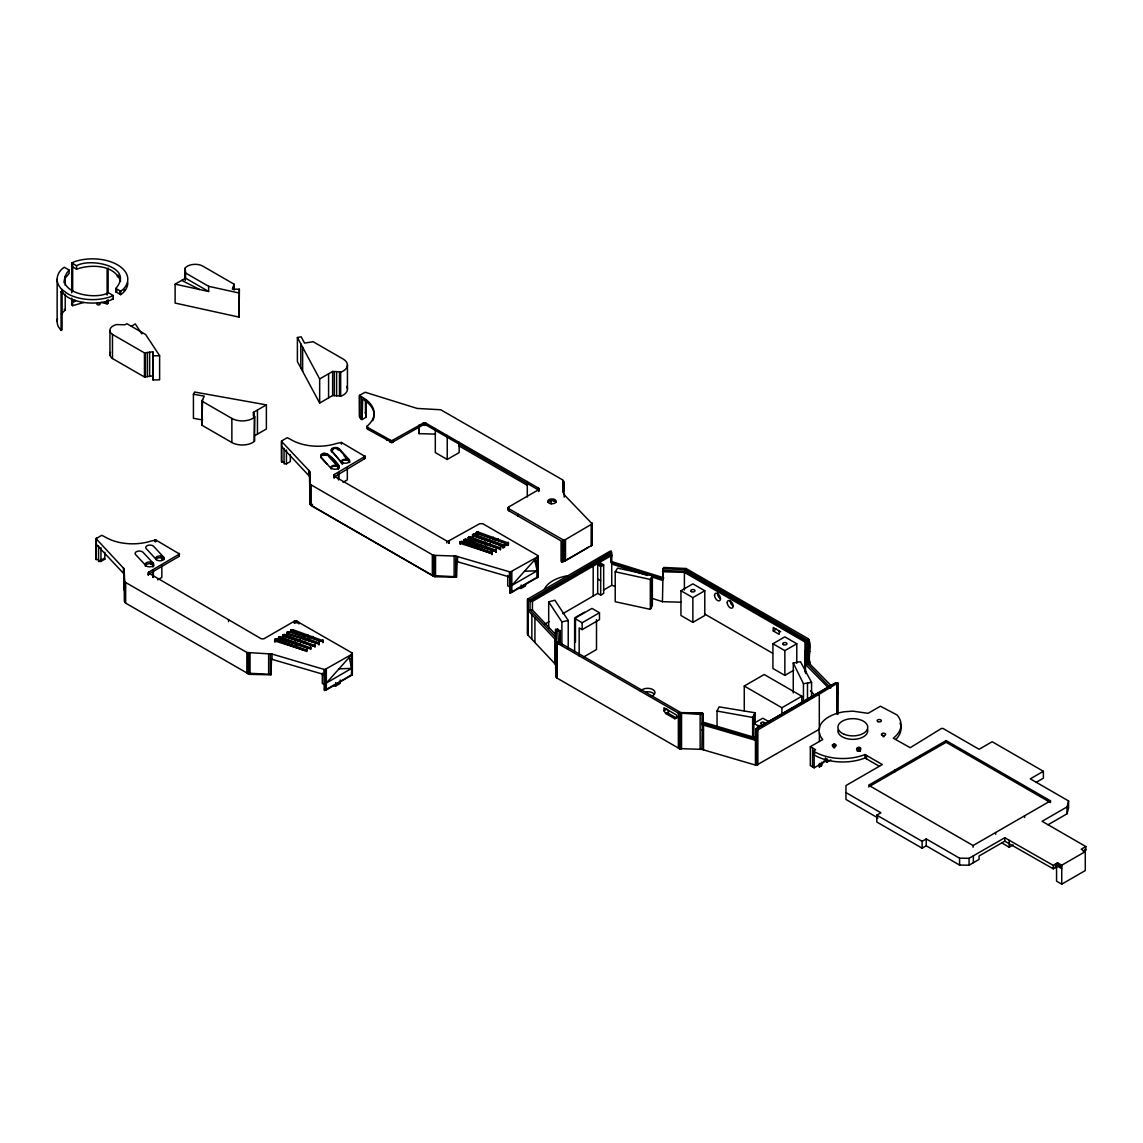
<?xml version="1.0" encoding="UTF-8"?>
<svg xmlns="http://www.w3.org/2000/svg" width="1143" height="1143" viewBox="0 0 1143 1143"><rect width="100%" height="100%" fill="white"/><g stroke="black" fill="none" stroke-linecap="round" stroke-linejoin="round"><path stroke-width="1.5" d="M548.683 628.236L548.683 601.847L554.884 600.232L568.228 620.478L568.228 648.624M559.956 644.395L559.956 630.465L557.755 630.793L557.755 629.079L555.555 629.407L555.555 664.483L556.055 676.713L557.141 678.17L679.285 748.579L701.873 749.394L756.28 765.31L819.302 729.263L819.302 694.172L837.805 682.928L835.604 682.757L755.98 728.734L755.98 739.064L702.431 723.376L702.431 713.046L680.785 712.575L558.398 641.923L556.355 642.423L556.355 677.499M561.885 644.738L561.885 621.863L548.683 601.847M574.629 651.667L574.629 618.406L591.945 608.405L599.475 612.748L599.475 619.635L582.158 629.636L579.172 627.921L579.172 656.039M575.458 642.152L575.458 617.406L584.402 612.234M562.813 613.662L593.188 596.032L593.188 566.114L611.734 555.412L611.362 553.912L530.052 601.404L532.438 601.389L593.188 566.114M596.503 619.677L596.503 649.553L583.501 657.054M597.689 593.403L597.732 564.828L600.689 563.113L603.675 564.842L603.675 593.431L600.675 595.132L597.689 593.403L593.188 596.032M600.675 595.132L600.704 566.542L603.675 564.842M603.447 590.117L611.734 585.33L611.734 555.412M681.014 602.204L662.44 601.689L663.083 570.471L685.214 571.314L806.858 641.537L807.715 653.31L806.629 653.339L805.915 641.78L806.858 641.537L806.858 639.809L685.214 569.585L663.083 568.757L663.083 579.087L611.362 562.513C609.59 560.956 614.405 549.34 609.576 551.483L527.552 599.175L527.666 634.779L555.555 664.483M680.942 590.745L680.942 615.491L692.872 622.378L704.788 615.491L704.788 590.745L692.872 583.859L680.942 590.745L692.872 597.632L704.788 590.745M684.4 589.974L684.4 572.386L686.043 568.514L807.987 638.58C813.416 645.566 806.501 657.325 810.801 664.926L831.347 685.871M692.872 622.378L692.872 597.632M717.047 726.905L717.047 711.06L719.118 706.86L755.152 712.789L755.152 723.348M752.651 738.564L752.651 717.447L755.152 712.789M753.894 737.992L753.894 715.118M796.785 663.197L796.785 643.752L784.855 636.865L772.925 643.752L772.925 668.498L784.855 675.384L793.799 670.212M784.855 675.384L784.855 650.638L796.785 643.752M804.986 671.913L804.986 642.009L684.4 572.386L662.44 571.771M805.686 673.527L804.986 650.61L805.915 650.381L805.915 641.78L804.986 642.009M824.003 760.995A32.161 18.559 0 0 0 821.774 764.41L821.46 765.81L819.374 767.01L819.374 763.453M821.46 765.81L821.46 762.252M1036.115 782.384L1043.388 778.183L1043.388 771.296L992.167 741.736L979.094 749.279L943.018 728.462L941.432 728.477L910.228 747.708L893.283 738.207A38.776 22.389 0 0 0 898.627 717.018L897.069 714.975L880.41 706.217L868.08 713.332L852.849 711.132L844.063 711.789A33.961 19.602 0 0 0 820.045 725.662L818.888 730.734L820.045 735.806L822.717 739.535L810.33 746.679L810.33 765.624L814.145 767.825L825.46 761.267L826.946 762.124L826.946 758.681M845.963 792.585L880.91 812.773L876.81 815.13L876.81 822.017L922.13 848.192L926.23 845.82L959.591 865.08L969.064 865.194L979.08 859.422L979.08 855.978L1004.768 841.177L1053.26 868.837L1057.646 866.294L1057.646 862.851L1061.747 865.222L1085.278 851.635L1085.278 870.566L1061.747 884.153L1056.561 881.153L1056.561 865.665L1061.747 868.666M922.13 848.192L922.13 841.305L926.23 838.933L959.591 858.193L969.064 858.307L1004.768 837.733L1053.26 865.394L1057.646 862.851M926.23 845.82L926.23 838.933M959.591 865.08L959.591 858.193M969.064 865.194L969.064 858.307M973.365 862.708L973.365 855.821M284.05 462.129L281.664 462.158L281.521 441.041L287.264 437.669L290.808 439.512A37.862 21.86 0 0 0 336.413 443.513L341.4 442.441L364.988 456.428L334.327 474.502L334.327 476.288L447.627 541.511L479.66 523.723L482.803 523.723L537.553 555.384L537.11 577.672M185.166 268.105L185.58 273.006L208.64 286.322L208.64 291.494L185.58 278.178L175.122 284.136L175.122 303.066L239.13 317.125L239.33 289.222L232.329 289.093L234.244 284.278L202.24 265.805A10.959 6.329 0 0 0 185.166 268.105L185.166 280.164M239.13 317.125L239.33 289.222M359.459 395.378L362.674 397.478A38.491 22.217 0 0 1 369.046 424.282L367.246 426.053L367.617 427.425L391.649 440.784L422.91 423.31L425.725 423.096L538.524 488.161L538.524 489.747L508.906 506.849L508.206 508.364L564.042 540.396L592.203 523.88L565.171 495.762C561.299 491.504 566.914 483.403 562.356 479.731L440.755 409.766L417.181 408.437L365.16 392.249L359.459 395.378L359.474 416.409L360.474 418.767L362.074 419.567L366.103 417.238L366.103 400.021M435.469 434.111L419.038 433.654L419.138 432.354M148.219 572.814L261.347 638.837L263.804 638.837L294.18 621.306L296.323 620.978L351.673 652.696L352.301 654.025L324.783 669.612L272.005 654.053L246.859 652.467L125.644 582.473L124.558 581.015L124.058 568.785L96.041 538.639L101.77 535.267L105.313 537.096A37.862 21.86 0 0 0 150.919 541.096L155.905 540.025L179.494 554.012L148.833 572.086L148.219 574.872M148.276 574.372L179.037 556.384L179.48 553.898M333.699 477.274L364.517 458.786L364.517 457.514M324.483 688.772L324.783 690.272L326.341 689.929L352.058 675.013L351.43 673.213M509.978 591.174L510.278 592.674L511.835 592.331L537.553 577.429L537.781 576.386M592.174 529.252L591.76 528.023M837.805 693.258L837.39 692.029M64.008 282.678L64.98 278.421L69.109 273.491L69.109 270.048L64.251 267.248L61.879 269.048A35.319 20.388 0 0 0 61.879 289.436L67.494 293.651A35.319 20.388 0 0 0 110.128 296.894L113.228 295.523L113.228 298.966L110.128 300.338A35.319 20.388 0 0 1 67.494 297.094L61.065 291.736L62.093 291.136L62.093 329.87L61.065 330.47L58.35 326.698A35.319 20.388 0 0 1 57.45 318.754M274.591 639.68L304.524 650.638L306.738 650.096L276.806 639.151L274.749 639.466L274.591 641.394M278.478 637.723L280.749 636.965L310.682 647.924L308.467 648.452L278.921 638.351C277.435 638.308 278.778 639.38 280.749 638.694L310.296 648.795L310.296 647.081M321.169 457.1L331.384 468.887A4.215 2.429 0 0 1 330.97 467.044L331.384 466.458A4.215 2.429 0 0 1 335.042 465.23L336.128 465.315A4.215 2.429 0 0 1 338.685 466.458L338.685 465.587C338.085 462.929 322.397 445.484 320.754 457.371L321.169 457.957L320.754 456.514M320.754 455.257L320.754 457.371M290.793 630.25L320.726 641.209L322.94 640.68L293.022 629.722L290.951 630.036L290.751 632.208M460.086 542.082L490.004 553.041L492.233 552.512L462.301 541.553L460.229 541.882L460.086 544.254M463.972 540.139L466.244 539.382L496.176 550.326L493.947 550.869L463.972 540.139L463.972 541.853M468.301 537.539L498.234 548.497L500.448 547.954L470.516 537.01L468.459 537.324L468.301 539.71M476.288 532.667L506.22 543.611L508.435 543.082L478.503 532.124L476.445 532.452L476.288 534.838M819.374 767.01L820.031 764.138M1047.96 824.803L1067.033 813.802L1067.033 806.915L1068.576 800.943L1030.3 778.854L1043.388 771.296M1067.033 813.802L1068.576 807.83L1068.576 800.943M98.555 559.727L96.041 559.298L96.383 538.224M281.664 462.158L281.878 461.301M527.666 634.779L527.88 598.846M246.859 652.467L246.859 673.127L270.377 674.356L270.934 673.084M124.273 569.671L124.558 601.675L125.644 603.133L249.288 674.341L270.934 674.813L271.505 659.768M281.664 441.484L309.553 471.187L310.053 504.077L311.125 505.549L432.34 575.529L455.871 576.758L456.428 575.5M312.396 504.377L312.396 506.092L434.769 576.744L456.428 577.215L456.986 560.456M701.873 749.394L702.431 713.046M702.431 714.761L703.002 713.503L684.786 713.218M703.002 713.503L703.002 722.105L701.873 724.648L756.28 740.564L755.723 729.163L833.418 684.314M650.338 609.362L650.324 579.444L652.339 575.686L617.62 568.128L615.22 571.786L615.22 601.718L650.338 609.362L652.339 605.604L652.339 575.686M254.76 435.683L266.376 428.982L266.376 404.879L253.417 412.352L254.66 416.995L254.032 441.655A14.745 8.515 0 0 1 248.788 444.141L246.659 444.627A14.745 8.515 0 0 1 231.872 442.527L201.854 425.196L202.597 399.593M663.083 568.757L663.726 567.457L686.043 568.514M508.906 506.849L508.121 509.678L508.906 510.778L561.07 540.896L561.07 561.556L562.313 562.27L562.313 560.556L565.499 560.713L591.845 545.354L592.131 523.451M202.74 419.967L193.424 418.309L193.424 394.206L194.596 392.02L266.376 404.879M680.785 712.575L680.099 748.794M61.365 313.982L65.222 309.996L65.222 294.137M155.919 559.47L156.334 558.884A4.215 2.429 0 0 1 159.991 557.67L161.077 557.741A4.215 2.429 0 0 1 164.063 559.47M320.754 456.114C327.841 449.542 334.585 462.858 338.685 466.458M330.97 467.901L331.384 467.316A4.215 2.429 0 0 1 335.042 466.101L336.128 466.187A4.215 2.429 0 0 1 339.114 467.901M282.964 634.922L283.207 635.979L312.739 646.081L314.968 645.552L285.036 634.594L282.964 634.922L282.964 637.523M287.079 632.265L287.322 633.322L316.868 643.438L319.083 642.909L289.15 631.95L287.079 632.265L286.936 634.651M472.573 534.681L472.816 535.738L502.349 545.84L504.577 545.311L474.645 534.352L472.573 534.681L472.573 537.267M472.43 536.61L474.645 536.081L504.577 547.026L504.577 544.854M476.288 534.381L478.503 533.852L508.049 543.954M179.28 556.198L179.28 553.569M351.673 654.639L326.341 683.043L352.058 668.126L352.058 657.796M254.66 416.995L254.032 417.552A14.745 8.515 0 0 1 248.788 420.038L246.659 420.524A14.745 8.515 0 0 1 231.872 418.424L201.854 401.093L204.283 396.15L193.424 394.206M69.109 270.048C50.163 291.851 94.569 300.966 108.385 292.722L113.228 295.523M127.787 282.678A35.319 20.388 0 0 1 123.058 292.879L120.687 294.665L115.829 291.865L115.829 288.422C134.774 266.619 90.368 257.518 76.552 265.748L71.709 262.947L71.709 292.822M115.829 291.865L117.115 290.893M120.687 294.665L120.687 291.222L123.058 289.436A35.319 20.388 0 0 0 117.443 264.819A35.319 20.388 0 0 0 74.809 261.576L71.709 262.947M282.964 636.637L285.036 636.322L314.568 646.424L314.568 644.709M524.508 571.243L537.11 570.786L535.11 561.67L537.553 560.213M857.393 747.793C855.393 749.522 859.665 750.665 860.708 749.251C861.622 746.05 854.15 747.351 857.393 751.237M98.555 545.954L98.555 561.442L102.413 559.141M527.666 599.704L530.052 599.689L611.362 552.183M131.374 326.226L135.274 323.926L141.803 333.842M755.98 728.734L756.28 730.234L757.852 729.891L819.302 694.172M98.555 561.442L100.941 561.427L104.842 559.156L104.842 552.269M284.05 448.356L284.05 463.858L286.436 463.829L290.336 461.572L290.336 454.685M544.597 624.249L549.154 621.606M879.424 766.339L864.98 757.995A39.448 22.774 0 0 1 813.43 754.466L813.43 751.022L815.631 749.751L810.33 746.679M813.43 754.466L814.888 753.623M826.946 762.124L830.761 759.909M1002.011 843.034L1009.226 847.206L1013.184 844.92M61.479 292.308L62.508 291.722M62.951 292.322L61.936 292.908L61.936 289.465M101.256 302.481L107.113 303.881L108.142 303.281L108.142 299.766M319.669 403.05L319.669 378.947L332.627 371.461L341.614 371.818A14.745 8.515 0 0 0 345.929 368.789L346.786 367.56A14.745 8.515 0 0 0 343.129 359.031L313.111 341.7L304.552 343.1L301.18 336.828L297.394 337.499L297.394 361.602L319.669 403.05L332.627 395.564L341.614 395.921A14.745 8.515 0 0 0 345.929 392.892L346.786 391.663A14.745 8.515 0 0 0 346.686 386.463M367.617 429.139L367.617 427.425L368.06 429.454L391.963 442.498L422.91 425.039L425.725 424.825L538.953 490.247M157.605 579.872L161.835 577.429L161.835 565.385M343.1 482.289L347.329 479.846L347.329 467.787M435.312 428.468L435.312 452.571L447.227 459.457L459.157 452.571L459.157 442.241M309.767 472.088L310.053 483.418L311.125 484.889L433.283 555.284L455.871 556.098L510.278 572.014L537.167 557.055L511.835 585.445L537.553 570.543L537.167 560.499M324.226 673.713L324.483 690.486L351.43 674.927M332.513 685.886L335.713 686.014L340.185 683.428L340.185 679.985M562.313 562.27L588.445 547.183M509.707 576.115L509.978 592.903L535.424 578.201M518.008 588.288L521.208 588.416L525.68 585.845M574.629 618.406L582.158 622.749L599.475 612.748M780.698 631.793L773.24 627.493L773.24 630.936L776.226 629.207M663.926 710.76L666.898 709.031L668.769 711.832L665.783 713.546L663.926 710.76L663.926 707.746L676.599 715.061L676.599 718.075L674.727 718.718L665.783 713.546M674.727 718.718L677.713 716.99M744.264 710.96L744.264 686.029L764.196 674.513L801.829 696.244L801.829 701.588M781.898 714.875L781.898 707.746L801.829 696.244M1050.503 800.843L946.133 740.593L868.623 785.212L973.093 845.534L1050.503 800.843L1050.503 802.572L946.133 742.307L868.623 786.927M1067.033 806.915L1042.102 821.303L1085.85 846.563L1085.85 850.006L1083.235 851.521M1085.85 846.563L1081.178 849.263L1085.278 851.635M1055.818 866.094L1056.561 865.665M339.014 668.841L351.615 668.384L349.629 659.268L351.673 658.082L351.615 675.27M72.666 266.948L76.552 269.191C90.854 263.947 114.657 264.604 120.615 281.264M71.709 298.094L71.709 305.124L72.666 305.681L83.682 302.481M500.448 549.226L468.701 538.867L468.701 537.153M496.176 551.598L464.415 541.239L464.415 539.525M492.233 553.784L460.472 543.411L460.472 541.696M319.083 644.166L287.322 633.808L287.322 632.093M274.977 641.009L306.353 650.981L306.353 649.253M322.797 641.737L291.508 631.45L291.508 629.722M833.661 744.264C830.49 744.707 833.304 747.722 835.262 746.493C838.976 744.279 830.318 742.307 833.661 747.708M561.885 621.863L568.228 620.478M793.256 692.915L793.256 662.997L800.486 661.697L811.559 682.371L811.559 698.216M805.658 664.097L809.958 663.426M793.256 662.997L803.443 683.7L811.559 682.371M810.087 663.94L805.686 664.654L828.589 688M112.471 334.428L144.461 352.901L152.819 351.787L153.033 379.947L159.62 379.819L159.62 355.716L145.675 334.556L126.859 323.698L124.958 324.798L116.472 324.569A10.959 6.329 0 0 0 112.471 334.428L112.471 358.531L144.461 377.004L152.819 375.89L152.819 351.787M365.16 412.909L365.731 414.009M807.801 663.126L809.815 662.897M611.076 551.055L611.076 561.384L663.726 577.786L662.44 580.387L652.31 577.115M809.03 664.154L808.858 639.308L806.858 639.809L807.715 651.567L809.758 651.524M805.544 661.954L809.758 661.854M153.033 355.844L159.62 355.716M556.355 635.279L532.438 609.991L527.666 610.033L555.555 639.737M555.555 629.407L556.055 641.637L557.141 643.095L678.356 713.089L701.873 714.318M768.768 721.633L762.81 718.19L753.851 723.348L757.666 725.548L762.467 725.748M150.647 562.056L149.547 561.97A4.215 2.429 0 0 0 145.904 563.185L145.475 563.77A4.215 2.429 0 0 0 148.461 566.757A4.215 2.429 0 0 0 153.619 565.028A4.215 2.429 0 0 0 150.647 562.056L150.562 563.77A4.215 2.429 0 0 1 153.762 566.128M150.647 563.77L149.547 563.685A4.215 2.429 0 0 0 145.904 564.913L145.475 565.499A4.215 2.429 0 0 0 145.332 566.128M455.871 561.27L510.278 577.186M270.377 658.854L324.783 674.77L324.483 673.27L324.483 690.486M717.047 711.06L752.651 717.447M615.22 571.786L650.324 579.444M208.64 286.322L239.13 293.022M175.122 284.136L208.64 291.494M701.873 729.806L703.502 730.163M104.885 302.509L108.142 303.281M337.299 449.47L338.428 449.928M703.002 722.105L755.723 737.778M647.238 575.472L611.734 564.028L611.076 561.384M611.734 585.33L615.105 586.416M652.31 598.418L662.44 601.689M181.751 280.378L199.654 289.522M458.857 445.799L526.88 485.075M553.169 500.248L556.255 502.034M773.24 630.936L779.212 634.379L779.212 630.936M772.925 643.752L784.855 650.638M704.488 613.905L772.511 653.167M599.218 563.97L602.204 565.685M597.732 564.828L600.704 566.542M115.829 288.422L120.687 291.222M1084.764 849.378L1085.85 850.006M112.271 298.409L113.228 298.966M597.689 578.987L600.675 580.715M1057.646 864.565L1061.747 866.937M813.43 751.022A39.448 22.774 0 0 0 864.98 754.551L882.31 764.553L845.963 785.541L845.963 799.471L877.967 817.959M744.264 686.029L781.898 707.746M61.693 292.194L62.436 292.622M64.251 309.439L65.222 309.996M510.321 587.302L507.778 585.845L507.778 575.515M876.81 815.13L922.13 841.305M667.269 712.689L676.213 717.861M324.841 684.9L322.297 683.428L322.297 673.098M103.699 558.37L104.842 559.156M341.828 462.001L342.5 462.501A4.215 2.429 0 0 0 348.043 462.715A4.215 2.429 0 0 0 349.129 459.572L339.1 448.699A4.215 2.429 0 0 0 333.342 447.813A4.215 2.429 0 0 0 331.799 451.142L341.828 462.858L331.799 451.142M156.334 559.599L157.005 560.099A4.215 2.429 0 0 0 163.635 559.599A4.215 2.429 0 0 0 161.077 556.027L159.991 555.941A4.215 2.429 0 0 0 156.334 557.155L155.919 557.741A4.215 2.429 0 0 0 156.334 559.599L146.304 548.726A4.215 2.429 0 0 1 147.847 545.411A4.215 2.429 0 0 1 153.619 546.297L163.635 557.155M810.501 690.872L815.33 695.787M830.79 688.086L807.887 664.297L807.715 651.567M281.664 446.656L309.553 476.36M96.169 544.254L124.058 573.957M556.555 638.123L530.052 610.019L530.052 599.689M328.484 456.386L338.685 467.316M322.312 459.172L326.855 464.029M153.205 563.185L142.989 552.255A4.215 2.429 0 0 0 137.231 551.369A4.215 2.429 0 0 0 135.688 554.698L145.904 565.614M150.933 562.485L153.205 564.913M331.799 451.999A4.215 2.429 0 0 1 333.342 448.67A4.215 2.429 0 0 1 339.1 449.57L349.129 460.429L349.129 459.572M344.129 455.871L349.129 461.286M161.634 556.712L163.635 558.884M297.394 337.499L319.669 378.947M254.66 441.098L254.446 416.309M366.103 417.238L365.731 400.236M309.767 492.747L309.553 471.187M124.273 590.331L124.058 568.785M534.71 559.813L535.11 561.67M349.215 657.411L349.629 659.268M755.723 729.163L755.98 730.448M419.038 429.411L419.138 430.64M805.915 650.381L806.629 661.926L806.629 653.339M152.819 375.89L153.033 379.947M557.755 629.079L558.398 643.652L558.398 641.923M559.956 630.465L560.27 643.195M1009.212 840.305L1009.226 847.206M1061.747 865.222L1061.747 884.153M1056.904 863.279L1056.904 866.723M1055.418 864.137L1055.418 867.58M1053.26 865.394L1053.26 868.837M1024.642 815.773L1024.642 817.488M1004.768 837.733L1004.768 841.177M995.667 832.504L995.667 834.219M973.093 845.534L973.093 847.249M946.133 740.593L946.133 742.307M920.272 755.509L920.272 757.237M894.84 770.068L894.84 771.796M866.465 755.409L866.465 758.852M864.98 754.551L864.98 757.995M860.365 747.793L860.365 751.237M859.936 747.593L859.936 751.037M859.422 747.465L859.422 750.908M858.879 747.436L858.879 750.88M858.336 747.465L858.336 750.908M857.821 747.593L857.821 751.037M837.805 682.928L837.805 714.475M837.619 683.343L837.476 713.361M837.305 683.728L837.305 713.546M836.833 684.057L836.833 713.875M835.604 682.757L835.604 684.486M834.747 744.264L834.747 747.708M834.204 744.222L834.204 747.665M825.46 757.823L825.46 761.267M819.388 732.934L819.388 741.55M814.145 752.337L814.145 767.825M812.559 747.979L812.559 766.91M809.201 640.194L809.201 662.983M807.501 683.028L807.501 700.645M803.443 683.7L803.443 703.059M757.666 725.548L757.666 728.991M757.852 729.891L757.852 764.967M757.123 730.148L756.923 765.267M756.709 730.22L756.709 765.296M756.495 730.234L756.495 765.31M756.28 730.234L756.28 765.31M755.452 740.435L755.452 765.181M703.502 725.005L703.502 749.751M700.145 714.175L700.145 749.251M681.542 713.875L681.542 748.951M680.371 713.775L680.371 748.851M679.814 713.661L679.814 748.736M679.556 713.589L679.556 748.665M679.285 713.503L679.285 748.579M678.356 713.089L678.356 748.165M651.081 578.301L651.081 608.219M592.045 523.251L591.988 545.168M591.76 522.865L591.66 545.54M591.502 563.656L591.502 565.371M591.202 525.209L591.202 545.868M582.158 622.749L582.158 629.636M565.499 540.053L565.499 560.713M565.071 540.239L565.071 560.899M564.828 540.31L564.828 560.97M564.571 540.368L564.571 561.027M564.313 540.396L564.313 561.056M564.185 493.719L564.185 497.162M564.042 540.396L564.042 561.056M563.556 481.346L563.556 491.676M563.785 540.396L563.785 561.056M563.328 480.617L563.399 492.804M563.513 540.368L563.513 561.027M563.228 480.474L563.228 492.519M563.256 540.31L563.256 560.97M563.028 540.239L563.028 560.899M562.599 540.053L562.599 560.713M557.141 643.095L557.141 678.17M556.055 641.637L556.055 676.713M555.769 630.293L555.769 665.369M554.984 638.894L554.984 663.654M551.155 500.405L551.155 503.849M549.583 588.016L549.583 589.731M539.039 488.661L539.082 490.533M538.839 488.39L538.839 491.233M538.524 488.161L538.524 491.476M537.853 555.898L537.853 576.915M537.781 555.727L537.681 577.258M537.553 556.77L537.553 577.429M534.924 617.691L534.924 642.437M532.438 601.389L532.438 609.991M531.852 614.448L531.852 639.194M527.595 599.103L527.537 634.336M527.294 481.46L527.294 496.962M521.208 584.973L521.208 588.416M517.793 514.193L517.793 515.907M511.835 571.671L511.835 592.331M511.121 571.943L511.121 592.603M510.921 571.986L510.707 592.674M510.492 572.014L510.492 592.674M510.278 572.014L510.278 592.674M509.978 577.401L509.978 592.903M509.449 571.886L509.449 577.058M508.906 509.064L508.906 510.778M508.478 507.178L508.478 510.464M508.435 542.625L508.435 544.354M508.206 507.549L508.206 510.078M508.278 542.425L508.278 544.139M508.049 542.239L508.049 545.197M507.735 543.611L507.735 545.34M507.363 543.697L507.363 545.425M506.978 543.725L506.978 545.454M506.578 543.697L506.578 545.425M506.22 543.611L506.22 545.34M504.42 544.639L504.42 547.24M504.177 544.468L504.177 547.426M503.863 545.84L503.863 547.568M503.506 545.925L503.506 547.654M503.106 545.954L503.106 547.683M502.72 545.925L502.72 547.654M502.349 545.84L502.349 547.568M500.505 547.74L500.505 549.454M500.305 547.297L500.305 549.897M500.062 547.111L500.062 548.84M498.205 538.867L498.205 540.596M496.176 549.883L496.176 552.055M496.019 549.669L496.019 552.269M495.776 549.483L495.776 551.212M494.347 541.096L494.347 542.825M493.276 537.181L493.276 538.91M492.233 552.055L492.233 554.226M492.076 551.84L492.076 554.441M491.833 551.669L491.833 554.626M489.933 543.654L489.933 545.368M489.418 539.41L489.418 541.139M485.761 546.054L485.761 547.783M485.289 542.068L485.289 543.782M481.932 548.269L481.932 549.997M481.017 544.439L481.017 546.154M478.503 532.124L478.503 533.852M478.145 532.038L478.145 533.767M477.745 532.009L477.745 533.738M477.36 532.038L477.36 533.767M476.988 532.124L476.988 533.852M477.074 546.611L477.074 548.326M476.674 532.267L476.674 533.995M476.445 532.452L476.445 535.053M474.645 534.352L474.645 536.081M474.274 534.267L474.274 535.996M473.888 534.238L473.888 535.967M473.488 534.267L473.488 535.996M473.131 534.352L473.131 536.081M472.816 534.495L472.816 537.453M470.516 537.01L470.516 538.724M470.159 536.924L470.159 538.639M469.759 536.896L469.759 538.61M469.373 536.924L469.373 538.639M469.001 537.01L469.001 538.724M468.459 537.324L468.459 539.053M466.244 539.382L466.244 541.096M465.887 539.296L465.887 541.01M465.487 539.267L465.487 540.982M465.101 539.296L465.101 541.01M464.73 539.382L464.73 541.096M464.172 539.696L464.029 541.625M462.301 541.553L462.301 543.282M461.929 541.468L461.929 543.196M461.543 541.439L461.543 543.154M461.158 541.468L461.158 543.196M460.786 541.553L460.786 543.282M460.229 541.882L460.229 543.597M457.5 556.455L457.5 561.627M456.428 559.999L456.428 577.215M455.871 556.098L455.871 576.758M454.142 555.955L454.142 576.615M449.299 541.253L449.299 542.968M448.942 541.411L448.942 543.125M448.742 541.468L448.742 543.182M447.227 435.354L447.227 459.457M446.842 541.253L446.842 542.968M435.54 555.669L435.54 576.329M434.769 576.744L434.083 555.512M434.369 555.555L434.369 576.215M433.811 555.441L433.811 576.101M433.54 555.369L433.54 576.029M433.283 555.284L433.283 575.943M432.34 554.869L432.34 575.529M426.21 423.31L426.21 425.039M425.725 423.096L425.725 424.825M425.453 423.024L425.453 424.753M425.167 422.967L425.167 424.696M424.867 422.939L424.867 424.653M424.567 422.924L424.567 424.639M424.253 422.939L424.253 424.653M423.953 422.967L423.953 424.696M423.667 423.024L423.667 424.753M423.396 423.096L423.396 424.825M422.91 423.31L422.91 425.039M419.038 425.039L419.038 433.654M393.349 440.384L393.349 442.112M392.849 440.598L392.849 442.327M392.578 440.684L392.578 442.412M392.278 440.741L392.278 442.47M391.963 440.784L391.963 442.498M391.649 440.784L391.649 442.512M391.349 440.784L391.349 442.498M391.035 440.741L391.035 442.47M390.735 440.684L390.735 442.412M390.463 440.598L390.463 442.327M389.963 440.384L389.963 442.112M386.991 438.669L386.991 440.398M368.06 427.739L368.06 429.454M367.346 425.853L367.446 428.968M367.246 426.053L367.317 428.782M365.446 400.822L365.446 412.866M364.974 456.314L364.974 458.272M364.774 455.971L364.774 458.6M364.517 455.786L364.517 458.786M362.074 419.567L362.674 399.193A38.491 22.217 0 0 1 372.847 420.638M361.417 396.85L361.417 419.238M359.531 395.835L359.616 416.581M352.358 653.496L352.358 674.513M352.201 653.139L352.201 674.856M352.058 652.982L352.058 675.013M351.673 652.696L351.715 673.384M347.443 364.96L347.443 389.063M346.429 459.286L346.429 460.143M342.5 462.501L342.5 464.229M341.4 442.441L341.4 444.156M341.586 460.772L341.586 461.629M340.657 372.175L340.657 396.278M339.471 372.061L339.471 396.164M339.1 448.699L339.1 449.57M338.871 472.673L338.871 479.56M338.385 466.073L338.385 469.516M338.385 472.959L338.385 479.846M336.613 371.818L336.613 395.921M336.042 465.315L336.042 466.173M335.713 682.571L335.713 686.014M334.327 371.618L334.327 395.721M334.327 474.502L334.327 478.017M333.985 474.759L333.985 477.745M333.756 475.059L333.756 477.445M332.627 371.461L332.627 395.564M331.099 466.844L331.099 467.716M328.584 373.79L328.584 397.893M328.484 454.671L328.484 455.528M327.812 454.157L327.812 455.028M326.941 453.771L326.941 454.643M326.341 669.269L326.341 689.929M325.912 453.528L325.912 454.4M325.626 669.541L325.626 690.201M325.426 669.569L325.212 690.258M324.998 669.612L324.998 690.272M324.826 453.457L324.826 454.314M324.783 669.612L324.783 690.272M323.955 669.484L323.955 674.641M323.74 453.528L323.74 454.4M322.94 640.223L322.94 642.395M322.712 453.771L322.712 454.643M322.797 640.009L322.797 642.609M322.555 639.837L322.555 641.552M321.84 454.157L321.84 455.028M321.169 454.671L321.169 455.528M319.083 642.452L319.083 644.623M318.926 642.237L318.926 644.838M318.697 642.052L318.697 643.78M314.968 645.095L315.011 647.052M314.811 644.895L314.811 646.609M312.711 636.465L312.711 638.18M311.125 484.889L311.125 505.549M310.682 647.467L310.739 649.424M310.539 647.267L310.539 648.981M310.339 484.218L310.339 504.877M310.053 483.418L310.053 504.077M308.981 470.359L308.981 475.517M308.853 638.694L308.853 640.409M307.781 634.779L307.781 636.494M306.738 649.653L306.795 651.596M306.581 649.438L306.581 651.153M304.438 641.237L304.438 642.966M303.924 637.008L303.924 638.723M302.638 347.243L302.638 371.346M300.795 343.843L300.795 367.946M300.266 643.652L300.266 645.366M299.795 639.651L299.795 641.38M298.966 622.263L298.966 623.978M297.323 621.306L297.323 623.035M296.851 621.106L296.851 622.821M296.437 645.866L296.437 647.581M295.451 620.949L295.451 622.664M295.523 642.023L295.523 643.752M295.165 620.978L295.165 622.692M294.894 621.035L294.894 622.749M294.637 621.106L294.637 622.821M294.18 621.306L294.18 623.035M293.022 629.722L293.022 631.45M292.651 629.636L292.651 631.35M292.265 629.607L292.265 631.322M291.865 629.636L291.865 631.35M291.579 644.209L291.579 645.924M291.194 629.864L291.194 631.579M290.951 630.036L290.951 631.765M289.15 631.95L289.15 633.665M288.793 631.865L288.793 633.579M288.393 631.836L288.393 633.551M288.007 631.865L288.007 633.579M287.636 631.95L287.636 633.665M286.436 450.056L286.436 463.829M285.036 634.594L285.036 636.322M284.664 634.508L284.664 636.237M284.278 634.479L284.278 636.208M283.878 634.508L283.878 636.237M283.521 634.594L283.521 636.322M283.207 634.736L283.207 637.694M281.592 440.898L281.521 461.701M280.749 636.965L280.749 638.694M280.392 636.88L280.392 638.608M279.992 636.851L279.992 638.58M279.606 636.88L279.606 638.608M279.235 636.965L279.235 638.694M278.921 637.108L278.921 640.066M278.692 637.294L278.692 639.88M276.806 639.151L276.806 640.866M276.449 639.066L276.449 640.78M276.049 639.037L276.049 640.752M275.663 639.066L275.663 640.78M275.292 639.151L275.292 640.866M274.977 639.28L274.977 642.237M274.749 639.466L274.749 641.194M272.005 654.053L272.005 659.211M270.934 659.311L270.934 674.813M270.377 653.696L270.377 674.356M268.648 653.553L268.648 674.213M257.461 410.023L257.461 434.126M253.689 413.337L253.689 416.781M253.417 412.352L253.417 415.795M250.046 653.253L250.046 673.913M249.288 674.341L248.602 653.096M248.874 653.153L248.874 673.813M248.317 653.039L248.317 673.698M248.045 652.967L248.045 673.627M247.788 652.882L247.788 673.541M234.244 284.278L234.244 289.436M234.044 284.793L234.044 289.965M233.572 285.979L233.572 289.422M231.872 418.424L231.872 442.527M228.543 619.892L228.543 621.621M202.011 400.779L201.854 425.196M185.509 272.263L185.509 279.149M185.28 269.419L185.28 279.749M179.037 553.383L179.037 556.384M161.835 556.77L161.835 560.213M160.934 556.012L160.934 557.741M155.905 540.025L155.905 541.753M156.091 557.498L156.091 559.227M155.205 539.81L155.362 541.553M155.048 539.796L155.048 541.511M154.891 539.782L154.891 541.511M153.376 570.271L153.376 577.158M152.891 563.656L152.891 567.099M152.891 570.543L152.891 577.429M149.633 352.215L149.633 376.318M148.833 572.086L148.833 573.815M148.49 572.357L148.361 575.186M147.404 352.515L147.404 376.619M145.618 563.585L145.618 565.299M145.361 352.773L145.361 376.89M144.461 352.901L144.461 377.004M125.644 582.473L125.644 603.133M124.858 581.801L124.858 602.461M124.558 581.015L124.558 601.675M123.487 567.957L123.487 573.114M119.715 290.665L119.715 294.108M109.942 330.856L109.942 354.959M108.142 268.076L108.142 292.722M107.113 268.662L107.113 295.08M107.113 300.352L107.113 303.881M100.941 547.654L100.941 561.427M96.169 539.082L96.169 559.741M96.098 538.482L96.041 559.298M76.552 265.748L76.552 269.191M72.666 263.504L72.666 291.594M72.666 300.409L72.666 305.681M65.222 276.535L65.222 285.336M61.065 291.736L61.065 330.47M57.15 279.235L57.15 321.412M720.504 598.761A4.215 2.429 60 0 1 717.618 592.76M733.177 606.076A4.215 2.429 60 0 1 730.191 600.904M544.282 589.331A33.29 19.217 0 0 1 567.828 575.743M900.027 723.133A38.776 22.389 0 0 1 895.941 739.321M882.996 736.678A2.115 1.214 0 0 1 884.082 736.678M341.828 462.858A4.215 2.429 0 0 1 341.4 461.015L341.828 460.429A4.215 2.429 0 0 1 345.472 459.215L346.572 459.3A4.215 2.429 0 0 1 349.129 460.429M341.828 463.729A4.215 2.429 0 0 1 341.4 461.872L341.828 461.286A4.215 2.429 0 0 1 345.472 460.072L346.572 460.158A4.215 2.429 0 0 1 349.701 462.501M338.685 465.587A4.215 2.429 0 0 1 337.142 468.916A4.215 2.429 0 0 1 331.384 468.03M322.712 455.5A4.215 2.429 0 0 1 326.941 455.5M332.47 449.928A4.215 2.429 0 0 1 333.342 449.542M547.911 502.434A4.215 2.429 0 0 1 551.983 500.634A4.215 2.429 0 0 1 556.055 502.434M119.286 277.006A1.586 0.914 0 0 1 117.358 276.349A1.586 0.914 0 0 1 118.472 275.234M124.744 289.808A1.586 0.914 0 0 1 123.944 290.593M74.938 300.195A1.586 0.914 0 0 1 74.938 301.481A1.586 0.914 0 0 1 72.709 301.481A1.586 0.914 0 0 1 72.709 300.195M99.612 303.395A1.586 0.914 0 0 1 99.512 304.738A1.586 0.914 0 0 1 97.198 304.567A1.586 0.914 0 0 1 97.712 303.252M112.471 358.531A10.959 6.329 0 0 1 110.514 352.401M640.494 691.444A7.387 4.258 0 0 1 652.124 689.186A7.387 4.258 0 0 1 651.296 696.258M645.724 691.886A7.387 4.258 0 0 1 654.025 693.887M867.537 729.205A14.93 8.615 0 0 1 853.55 739.35A14.93 8.615 0 0 1 837.976 730.02M727.205 602.632A4.215 2.429 60 0 0 731.677 608.19A4.215 2.429 60 0 0 731.677 602.232A4.215 2.429 60 0 0 727.205 602.632M783.369 644.609A2.115 1.214 0 0 0 786.898 644.066A2.115 1.214 0 0 0 784.312 642.58A2.115 1.214 0 0 0 783.369 644.609M691.372 591.617A2.115 1.214 0 0 0 694.901 591.074A2.115 1.214 0 0 0 692.315 589.574A2.115 1.214 0 0 0 691.372 591.617M714.532 595.317A4.215 2.429 60 0 0 719.004 600.875A4.215 2.429 60 0 0 719.004 594.917A4.215 2.429 60 0 0 714.532 595.317M761.752 724.405A2.115 1.214 0 0 0 764.91 723.348A2.115 1.214 0 0 0 761.752 722.305A2.115 1.214 0 0 0 761.752 724.405M882.039 735.278A2.115 1.214 0 0 0 885.568 734.72A2.115 1.214 0 0 0 882.996 733.235A2.115 1.214 0 0 0 882.039 735.278M877.767 721.59A2.115 1.214 0 0 0 881.296 721.047A2.115 1.214 0 0 0 878.71 719.547A2.115 1.214 0 0 0 877.767 721.59M549.869 503.449A4.215 2.429 0 0 0 556.198 501.334A4.215 2.429 0 0 0 549.869 499.234A4.215 2.429 0 0 0 549.869 503.449M844.334 734.349A14.93 8.615 0 0 0 867.723 727.991A14.93 8.615 0 0 0 846.492 719.476A14.93 8.615 0 0 0 844.334 734.349"/></g></svg>
